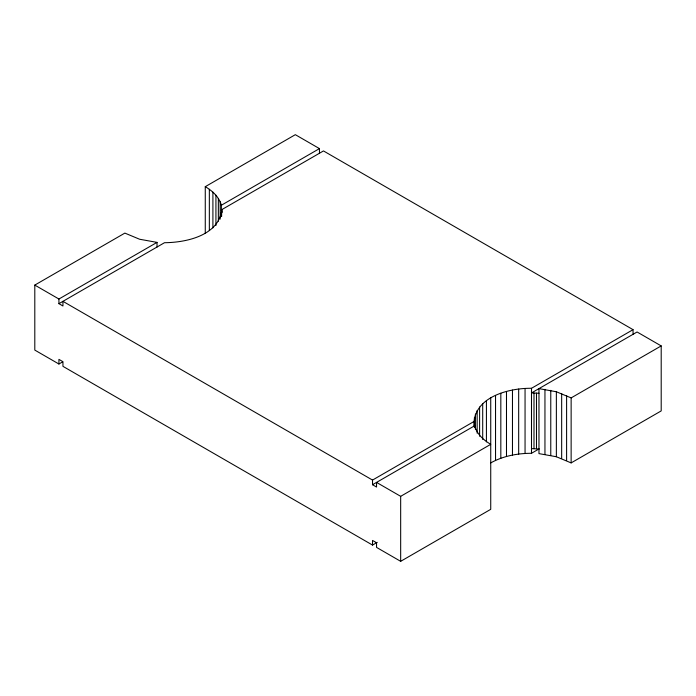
<?xml version="1.0" encoding="UTF-8"?>
<svg xmlns="http://www.w3.org/2000/svg" width="696" height="696" viewBox="0 0 696 696"><rect width="100%" height="100%" fill="white"/><g stroke="black" fill="none" stroke-linecap="round" stroke-linejoin="round"><path stroke-width="1.04" d="M474.08 426.091C472.506 397.242 508.576 387.994 531.5 388.29L633.055 329.66L633.055 334.306M62.657 361.859L58.925 364.017L34.8 350.088L34.8 285.09L124.862 233.099L139.635 239.25L157.026 242.382L157.026 247.028M205.268 233.256L205.268 186.676L295.33 134.676L319.455 148.605L319.455 153.251M34.8 285.09L58.925 299.019L157.026 242.382M221.354 216.317L221.354 205.242L319.455 148.605M58.925 299.019L58.925 303.665L164.5 242.713C186.354 242.539 218.77 235.561 221.92 209.557L221.92 212.341M58.925 303.665L62.944 305.988L62.944 301.342L372.525 480.075L474.08 421.445M372.525 484.72L474.646 425.761C476.838 434.034 483.572 440.142 490.732 444.335L400.67 496.326L376.545 482.398L376.545 487.043L372.525 484.72L372.525 480.075M571.138 397.903L661.2 345.912L661.2 410.91L571.138 462.901L556.365 456.75L538.974 453.618L538.974 388.62L556.365 391.761L571.138 397.903L571.138 462.901M58.925 364.017L58.925 359.371L62.944 361.694L62.944 366.34L372.525 545.072L377.223 542.358M490.732 462.901C503.095 455.976 517.441 453.322 531.5 453.287L539.026 448.946M372.525 545.072L372.525 540.435L376.545 542.75L376.545 547.395L400.67 561.324L490.732 509.324L490.732 397.903M538.974 393.266L531.5 392.935L637.075 331.983L661.2 345.912M531.5 448.642L538.974 448.972M633.055 329.66L323.475 150.928L221.354 209.887L221.841 212.758M205.268 186.676C212.428 190.861 219.162 196.968 221.354 205.242M566.605 395.554L566.605 460.552M561.663 393.501L561.663 458.49M556.365 391.761L556.365 456.75M550.771 390.352L550.771 455.349M544.951 389.308L544.951 454.297M536.494 393.092L536.494 448.798M533.997 392.979L533.997 448.694M531.5 388.29L531.5 453.287M525.054 388.464L525.054 453.461M518.677 389.064L518.677 454.062M512.465 390.073L512.465 455.071M506.488 391.483L506.488 456.48M500.824 393.275L500.824 458.272M495.543 395.424L495.543 460.421M486.426 400.687L486.426 441.856M482.702 403.732L482.702 439.481M479.605 407.003L479.605 436.253M477.16 410.457L477.16 433.199M475.412 414.042L475.412 429.206M474.385 417.722L474.385 427.475M400.67 496.326L400.67 561.324M221.65 211.323L221.615 216.534M220.171 201.788L220.171 219.127M218.353 198.43L218.353 221.18M215.925 195.202L215.925 225.539M212.906 192.148L212.906 227.896M209.339 189.295L209.339 230.454"/></g></svg>
